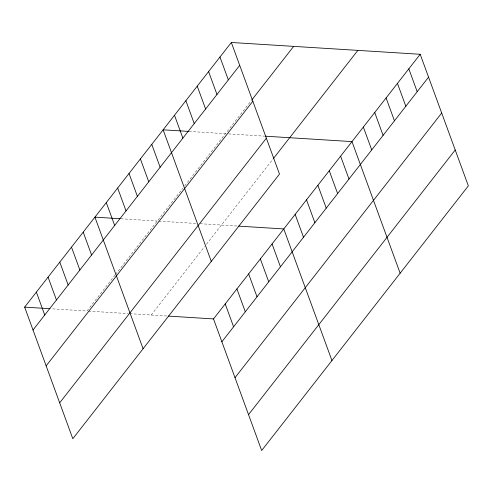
<?xml version="1.0" encoding="UTF-8"?>
<svg xmlns="http://www.w3.org/2000/svg" width="493" height="493" viewBox="0 0 493 493"><rect width="100%" height="100%" fill="white"/><g stroke="black" fill="none" stroke-linecap="round" stroke-linejoin="round"><path stroke-width="0.37" stroke-dasharray="2.46 1.85" d="M115.079 275.026L86.971 311.015L50.619 308.747M115.553 274.428L182.823 188.289M184.715 185.861L251.504 100.35M151.185 315.027L204.589 246.642M206.462 244.245L273.085 158.943M189.096 131.434L225.455 133.708M228.512 133.899L264.439 136.142M120.89 218.769L157.249 221.037M158.777 221.135L196.232 223.471M200.053 223.711L237.78 226.065M88.5 311.114L128.248 313.597M129.782 313.69L167.503 316.044"/><path stroke-width="0.74" d="M231.334 42.478L279.494 174.078L72.81 438.721L24.65 307.127L231.334 42.478L420.19 54.279L468.35 185.873L261.666 450.522L213.506 318.922L420.19 54.279M33.019 329.996L239.709 65.353M251.978 99.746L293.662 46.373M46.151 365.874L252.835 101.231M59.678 402.843L266.368 138.2M273.56 158.339L357.869 50.385M221.875 341.791L428.559 77.148M235.007 377.669L441.691 113.026M248.534 414.638L455.218 149.995M188.357 131.391L163.128 129.813L211.287 261.413M265.203 136.191L351.984 141.608L400.143 273.208M120.15 218.719L94.921 217.148L143.081 348.742M238.52 226.114L283.777 228.943L331.937 360.543M24.65 307.127L49.873 308.698M168.249 316.093L213.506 318.922M408.826 68.835L417.195 91.704M397.457 83.385L405.825 106.26M386.087 97.941L394.455 120.816M374.723 112.496L383.092 135.372M363.353 127.052L371.722 149.927M340.62 156.164L348.989 179.033M329.25 170.72L337.619 193.589M317.88 185.276L326.249 208.145M306.517 199.831L314.885 222.7M295.147 214.387L303.515 237.256M219.97 57.034L228.339 79.909M272.068 243.936L280.437 266.812M208.601 71.59L216.969 94.465M197.231 86.146L205.606 109.021M260.353 258.936L268.722 281.805M185.867 100.701L194.236 123.577M248.645 273.929L257.013 296.804M174.497 115.257L182.866 138.126M236.93 288.929L245.298 311.798M225.215 303.922L233.59 326.797M151.764 144.369L160.133 167.238M140.394 158.925L148.763 181.794M129.024 173.481L137.399 196.35M117.661 188.036L126.029 210.905M106.291 202.592L114.659 225.461M83.212 232.141L91.581 255.01M71.497 247.141L79.866 270.01M59.789 262.134L68.157 285.003M48.074 277.134L56.442 300.003M36.365 292.127L44.734 314.996"/></g></svg>
